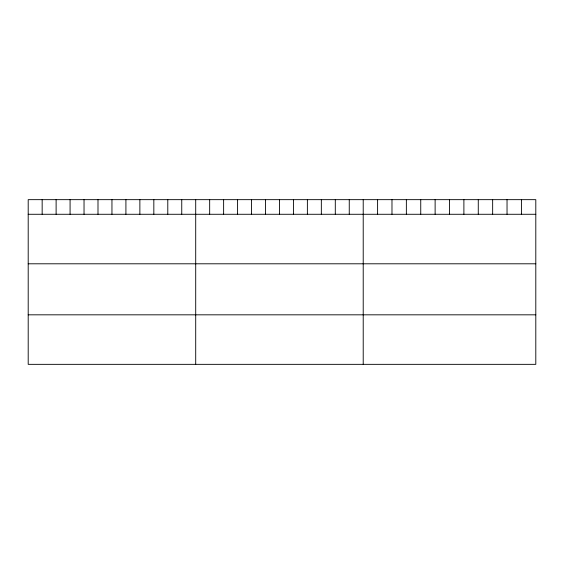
<?xml version="1.0" encoding="UTF-8"?>
<svg xmlns="http://www.w3.org/2000/svg" width="564" height="564" viewBox="0 0 564 564"><rect width="100%" height="100%" fill="white"/><g stroke="black" fill="none" stroke-linecap="round" stroke-linejoin="round"><path stroke-width="0.85" d="M535.8 214.278L535.8 364.344L28.2 364.344L28.2 199.656L535.8 199.656L535.8 214.278L28.2 214.278M28.2 263.797L535.8 263.797M28.2 314.825L535.8 314.825M521.418 199.656L521.418 214.278M507.036 199.656L507.036 214.278M492.654 199.656L492.654 214.278M478.272 199.656L478.272 214.278M463.89 199.656L463.89 214.278M449.508 199.656L449.508 214.278M435.126 199.656L435.126 214.278M420.744 199.656L420.744 214.278M406.362 199.656L406.362 214.278M391.98 199.656L391.98 214.278M377.598 199.656L377.598 214.278M363.216 199.656L363.216 364.344M349.257 199.656L349.257 214.278M335.298 199.656L335.298 214.278M321.339 199.656L321.339 214.278M307.38 199.656L307.38 214.278M293.421 199.656L293.421 214.278M279.462 199.656L279.462 214.278M265.503 199.656L265.503 214.278M251.544 199.656L251.544 214.278M237.585 199.656L237.585 214.278M223.626 199.656L223.626 214.278M209.667 199.656L209.667 214.278M195.708 199.656L195.708 364.344M181.749 199.656L181.749 214.278M167.79 199.656L167.79 214.278M153.831 199.656L153.831 214.278M139.872 199.656L139.872 214.278M125.913 199.656L125.913 214.278M111.954 199.656L111.954 214.278M97.995 199.656L97.995 214.278M84.036 199.656L84.036 214.278M70.077 199.656L70.077 214.278M56.118 199.656L56.118 214.278M42.159 199.656L42.159 214.278"/></g></svg>
